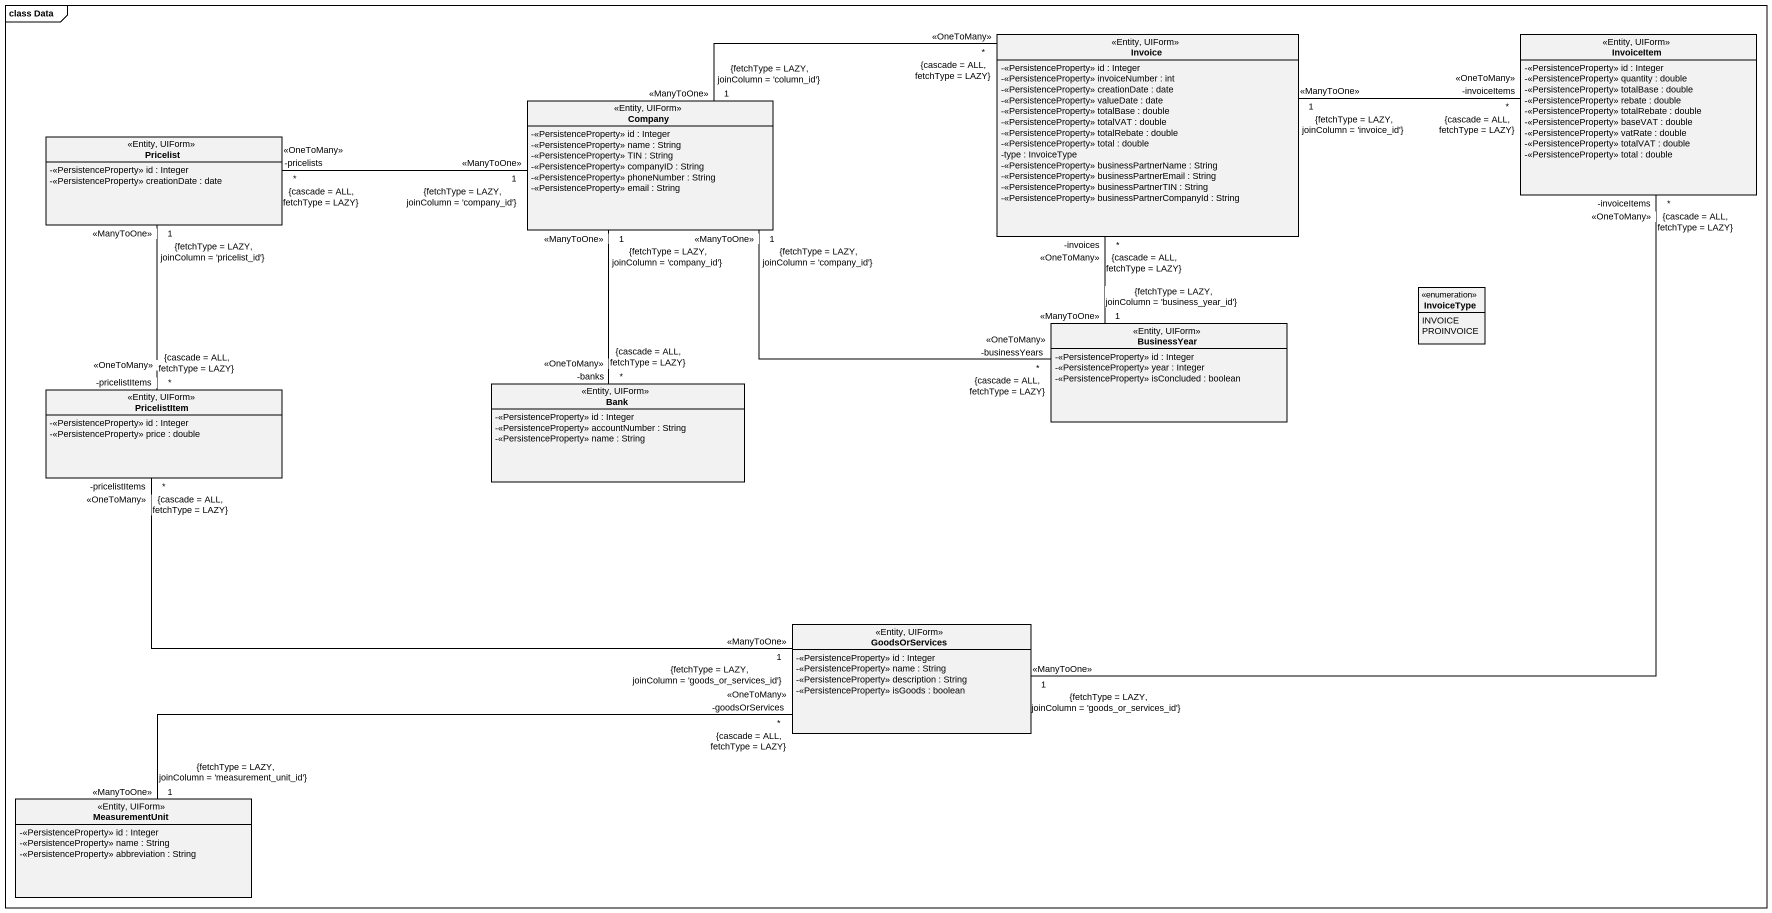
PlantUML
@startuml
mainframe class Data
hide circle
hide empty members
skinparam classAttributeIconSize 0
class Invoice <<Entity, UIForm>> {
  -<<PersistenceProperty>> id : Integer
  -<<PersistenceProperty>> invoiceNumber : int
  -<<PersistenceProperty>> creationDate : date
  -<<PersistenceProperty>> valueDate : date
  -<<PersistenceProperty>> totalBase : double
  -<<PersistenceProperty>> totalVAT : double
  -<<PersistenceProperty>> totalRebate : double
  -<<PersistenceProperty>> total : double
  -type : InvoiceType
  -<<PersistenceProperty>> businessPartnerName : String
  -<<PersistenceProperty>> businessPartnerEmail : String
  -<<PersistenceProperty>> businessPartnerTIN : String
  -<<PersistenceProperty>> businessPartnerCompanyId : String
}
class InvoiceItem <<Entity, UIForm>> {
  -<<PersistenceProperty>> id : Integer
  -<<PersistenceProperty>> quantity : double
  -<<PersistenceProperty>> totalBase : double
  -<<PersistenceProperty>> rebate : double
  -<<PersistenceProperty>> totalRebate : double
  -<<PersistenceProperty>> baseVAT : double
  -<<PersistenceProperty>> vatRate : double
  -<<PersistenceProperty>> totalVAT : double
  -<<PersistenceProperty>> total : double
}
class Company <<Entity, UIForm>> {
  -<<PersistenceProperty>> id : Integer
  -<<PersistenceProperty>> name : String
  -<<PersistenceProperty>> TIN : String
  -<<PersistenceProperty>> companyID : String
  -<<PersistenceProperty>> phoneNumber : String
  -<<PersistenceProperty>> email : String
}
class Pricelist <<Entity, UIForm>> {
  -<<PersistenceProperty>> id : Integer
  -<<PersistenceProperty>> creationDate : date
}
enum InvoiceType {
  INVOICE
  PROINVOICE
}
class BusinessYear <<Entity, UIForm>> {
  -<<PersistenceProperty>> id : Integer
  -<<PersistenceProperty>> year : Integer
  -<<PersistenceProperty>> isConcluded : boolean
}
class Bank <<Entity, UIForm>> {
  -<<PersistenceProperty>> id : Integer
  -<<PersistenceProperty>> accountNumber : String
  -<<PersistenceProperty>> name : String
}
class PricelistItem <<Entity, UIForm>> {
  -<<PersistenceProperty>> id : Integer
  -<<PersistenceProperty>> price : double
}
class GoodsOrServices <<Entity, UIForm>> {
  -<<PersistenceProperty>> id : Integer
  -<<PersistenceProperty>> name : String
  -<<PersistenceProperty>> description : String
  -<<PersistenceProperty>> isGoods : boolean
}
class MeasurementUnit <<Entity, UIForm>> {
  -<<PersistenceProperty>> id : Integer
  -<<PersistenceProperty>> name : String
  -<<PersistenceProperty>> abbreviation : String
}
Invoice "<<ManyToOne>>\n1\n{fetchType = LAZY, joinColumn = 'invoice_id'}" -right- "*\n<<OneToMany>>\n{cascade = ALL, fetchType = LAZY}\n-invoiceItems" InvoiceItem
Invoice "*\n<<OneToMany>>\n{cascade = ALL, fetchType = LAZY}" -left- "1\n<<ManyToOne>>\n{fetchType = LAZY, joinColumn = 'column_id'}" Company
Pricelist "-pricelists\n<<OneToMany>>\n{cascade = ALL, fetchType = LAZY}\n*" -right- "<<ManyToOne>>\n{fetchType = LAZY, joinColumn = 'company_id'}\n1" Company
BusinessYear "<<ManyToOne>>\n{fetchType = LAZY, joinColumn = 'business_year_id'}\n1" -up- "-invoices\n<<OneToMany>>\n{cascade = ALL, fetchType = LAZY}\n*" Invoice
BusinessYear "*\n<<OneToMany>>\n{cascade = ALL, fetchType = LAZY}\n-businessYears" -left- "<<ManyToOne>>\n1\n{fetchType = LAZY, joinColumn = 'company_id'}" Company
Bank "*\n<<OneToMany>>\n{cascade = ALL, fetchType = LAZY}\n-banks" -up- "<<ManyToOne>>\n1\n{fetchType = LAZY, joinColumn = 'company_id'}" Company
PricelistItem "-pricelistItems\n<<OneToMany>>\n{cascade = ALL, fetchType = LAZY}\n*" -up- "<<ManyToOne>>\n{fetchType = LAZY, joinColumn = 'pricelist_id'}\n1" Pricelist
PricelistItem "-pricelistItems\n<<OneToMany>>\n{cascade = ALL, fetchType = LAZY}\n*" -right- "<<ManyToOne>>\n{fetchType = LAZY, joinColumn = 'goods_or_services_id'}\n1" GoodsOrServices
GoodsOrServices "1\n<<ManyToOne>>\n{fetchType = LAZY, joinColumn = 'goods_or_services_id'}" -up- "-invoiceItems\n<<OneToMany>>\n*\n{cascade = ALL, fetchType = LAZY}" InvoiceItem
GoodsOrServices "<<OneToMany>>\n*\n{cascade = ALL, fetchType = LAZY}\n-goodsOrServices" -left- "<<ManyToOne>>\n1\n{fetchType = LAZY, joinColumn = 'measurement_unit_id'}" MeasurementUnit
@enduml
